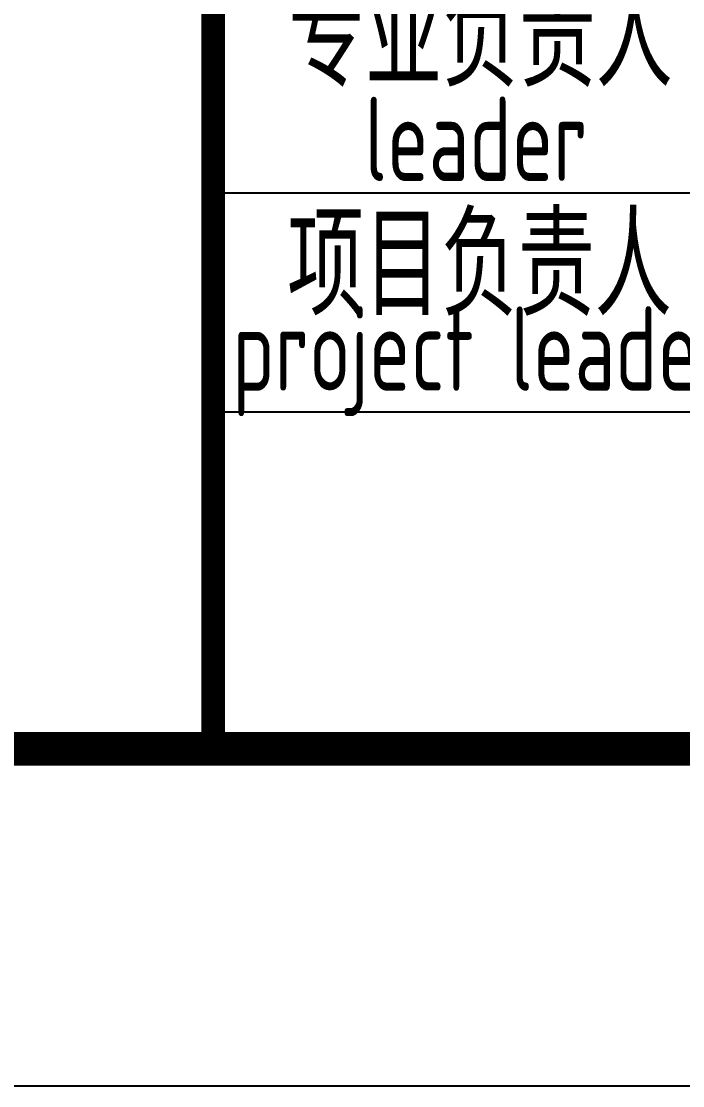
# Model space of a CAD drawing. Extents: x 5188914 to 7068445, y -542675 to 2032183.
# Drawn here: x 5233739 to 5235700, y -542675 to -539516 of the extents above; entities that cross this region are included whole.
import ezdxf
from ezdxf.enums import TextEntityAlignment as Align

# ---------------------------------------------------------------- set-up
doc = ezdxf.new("R2010")
doc.units = 0
doc.header["$LTSCALE"] = 1000
doc.header["$MEASUREMENT"] = 0
doc.layers.get('0').update_dxf_attribs({"linetype": 'CONTINUOUS'})
doc.layers.add('PUB_TITLE', color=4, linetype='CONTINUOUS')
doc.styles.add('AHD', font='sceie.shx', dxfattribs={"width": 0.7, "bigfont": 'sceic.shx'})

msp = doc.modelspace()

# ---------------------------------------------------------------- linework, layer by layer
for p, q in [((5234307.2, -540025), (5239807.2, -540025)), ((5234307.2, -540675), (5252307.2, -540675)), ((5234307.2, -541675), (5252307.2, -541675))]:
    msp.add_line(p, q)
at = {"const_width": 70}
msp.add_lwpolyline([(5234307.2, -535675), (5234307.2, -541675)], dxfattribs=at)
at = {"layer": 'PUB_TITLE', "color": 4}
msp.add_lwpolyline([(5193907.2, -542675), (5253307.2, -542675), (5253307.2, -500675), (5193907.2, -500675)], close=True, dxfattribs=at)
at = {"layer": 'PUB_TITLE', "color": 4, "const_width": 100}
msp.add_lwpolyline([(5196407.2, -541675), (5252307.2, -541675), (5252307.2, -501675), (5196407.2, -501675)], close=True, dxfattribs=at)

# ---------------------------------------------------------------- texts
at = {"style": 'AHD', "width": 0.8}
for s, height, p in [('专业负责人', 300, (5235100.2, -539545)), ('leader', 250, (5235087.2, -539865)), ('项目负责人', 300, (5235097.2, -540225)), ('project leader', 250, (5235107.2, -540525))]:
    msp.add_text(s, height=height, dxfattribs=at).set_placement(p, align=Align.MIDDLE)

doc.saveas('drawing.dxf')
